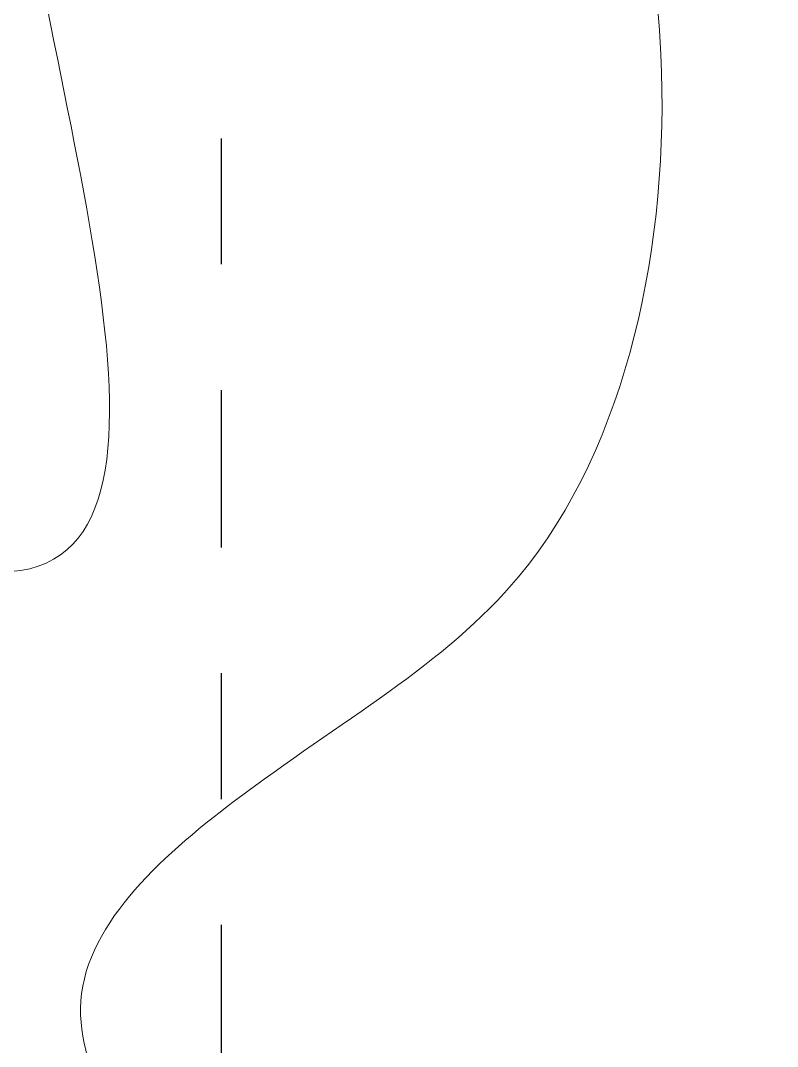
# Model space of a CAD drawing. Header units: metres. Extents: x 530797 to 531186, y 2675944 to 2676144.
# Drawn here: x 531160.16 to 531160.762, y 2676012.768 to 2676013.584 of the extents above; entities that cross this region are included whole.
import ezdxf

# ---------------------------------------------------------------- set-up
doc = ezdxf.new("R2010")
doc.units = ezdxf.units.M
doc.linetypes.add('CENTER', pattern=[2, 1.25, -0.25, 0.25, -0.25])
doc.layers.add('IDT', color=7, linetype='Continuous')

# ---------------------------------------------------------------- blocks, each defined once
blk = doc.blocks.new('IDT')
at = {"layer": 'IDT', "color": 8, "linetype": 'CENTER', "ltscale": 0.1}
blk.add_line((15.82753, 7.42315), (15.82753, 16.54757), dxfattribs=at)
at = {"layer": 'IDT', "color": 0, "lineweight": 0}
blk.add_spline([(15.96219, 13.99884), (16.22369, 13.77512), (16.09707, 13.511), (16.01119, 13.51762), (15.99557, 12.88512), (16.02794, 12.771), (16.19835, 12.73334), (16.18282, 12.57525), (16.02139, 12.42725), (15.84681, 11.8315), (15.90957, 11.7335), (15.94657, 11.52075), (15.95232, 10.9905), (16.19835, 10.83509), (15.90407, 10.25262), (16.12303, 9.80171), (15.93094, 9.6505), (15.51132, 9.84937), (15.48982, 10.19075), (15.46548, 10.32589), (15.53557, 10.817), (15.63482, 11.00525), (15.58422, 11.18227), (15.42019, 11.37975), (15.43582, 11.63237), (15.62432, 12.01362), (15.55134, 12.09498), (15.55134, 12.50562), (15.47794, 13.1065), (15.59107, 13.5215), (15.81698, 13.69984), (15.93919, 13.8645), (15.91544, 13.95512)], degree=3, dxfattribs=at)
blk.add_spline([(15.96219, 13.99884), (16.22369, 13.77512), (16.09707, 13.511), (16.01119, 13.51762), (15.99557, 12.88512), (16.02794, 12.771), (16.19835, 12.73334), (16.18282, 12.57525), (16.02139, 12.42725), (15.84681, 11.8315), (15.90957, 11.7335), (15.94657, 11.52075), (15.95232, 10.9905), (16.19835, 10.83509), (15.90407, 10.25262), (16.12303, 9.80171), (15.93094, 9.6505), (15.51132, 9.84937), (15.48982, 10.19075), (15.46548, 10.32589), (15.53557, 10.817), (15.63482, 11.00525), (15.58422, 11.18227), (15.42019, 11.37975), (15.43582, 11.63237), (15.62432, 12.01362), (15.55134, 12.09498), (15.55134, 12.50562), (15.47794, 13.1065), (15.59107, 13.5215), (15.81698, 13.69984), (15.93919, 13.8645), (15.91544, 13.95512)], degree=3, dxfattribs=at)

msp = doc.modelspace()

# ---------------------------------------------------------------- block references
at = {"layer": 'IDT', "color": 8, "rotation": 180}
msp.add_blockref('IDT', (531176.14728, 2676026.66297), dxfattribs=at)

doc.saveas('drawing.dxf')
